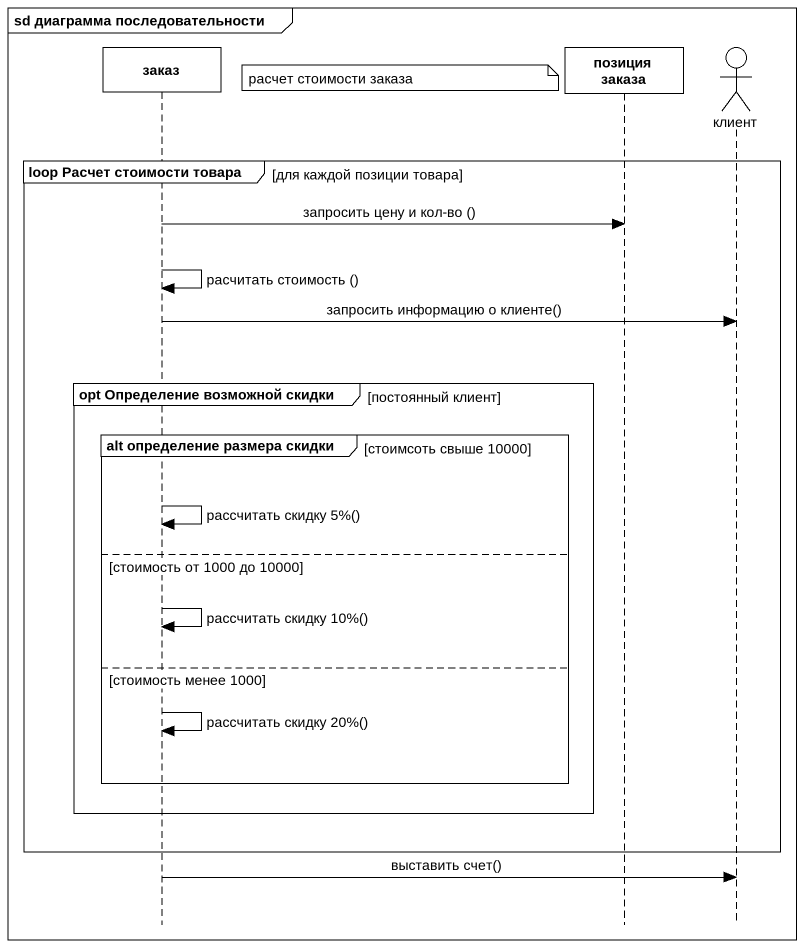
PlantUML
@startuml
mainframe sd диаграмма последовательности
hide footbox
participant заказ
participant "позиция заказа" as позиция_заказа
actor клиент

note left of позиция_заказа : расчет стоимости заказа
group loop Расчет стоимости товара [для каждой позиции товара]
  заказ -> позиция_заказа : запросить цену и кол-во ()
  заказ -> заказ : расчитать стоимость ()
  заказ -> клиент : запросить информацию о клиенте()
  group opt Определение возможной скидки [постоянный клиент]
    group alt определение размера скидки [стоимсоть свыше 10000]
      заказ -> заказ : рассчитать скидку 5%()
    else стоимость от 1000 до 10000
      заказ -> заказ : рассчитать скидку 10%()
    else стоимость менее 1000
      заказ -> заказ : рассчитать скидку 20%()
    end
  end
end
заказ -> клиент : выставить счет()
@enduml
